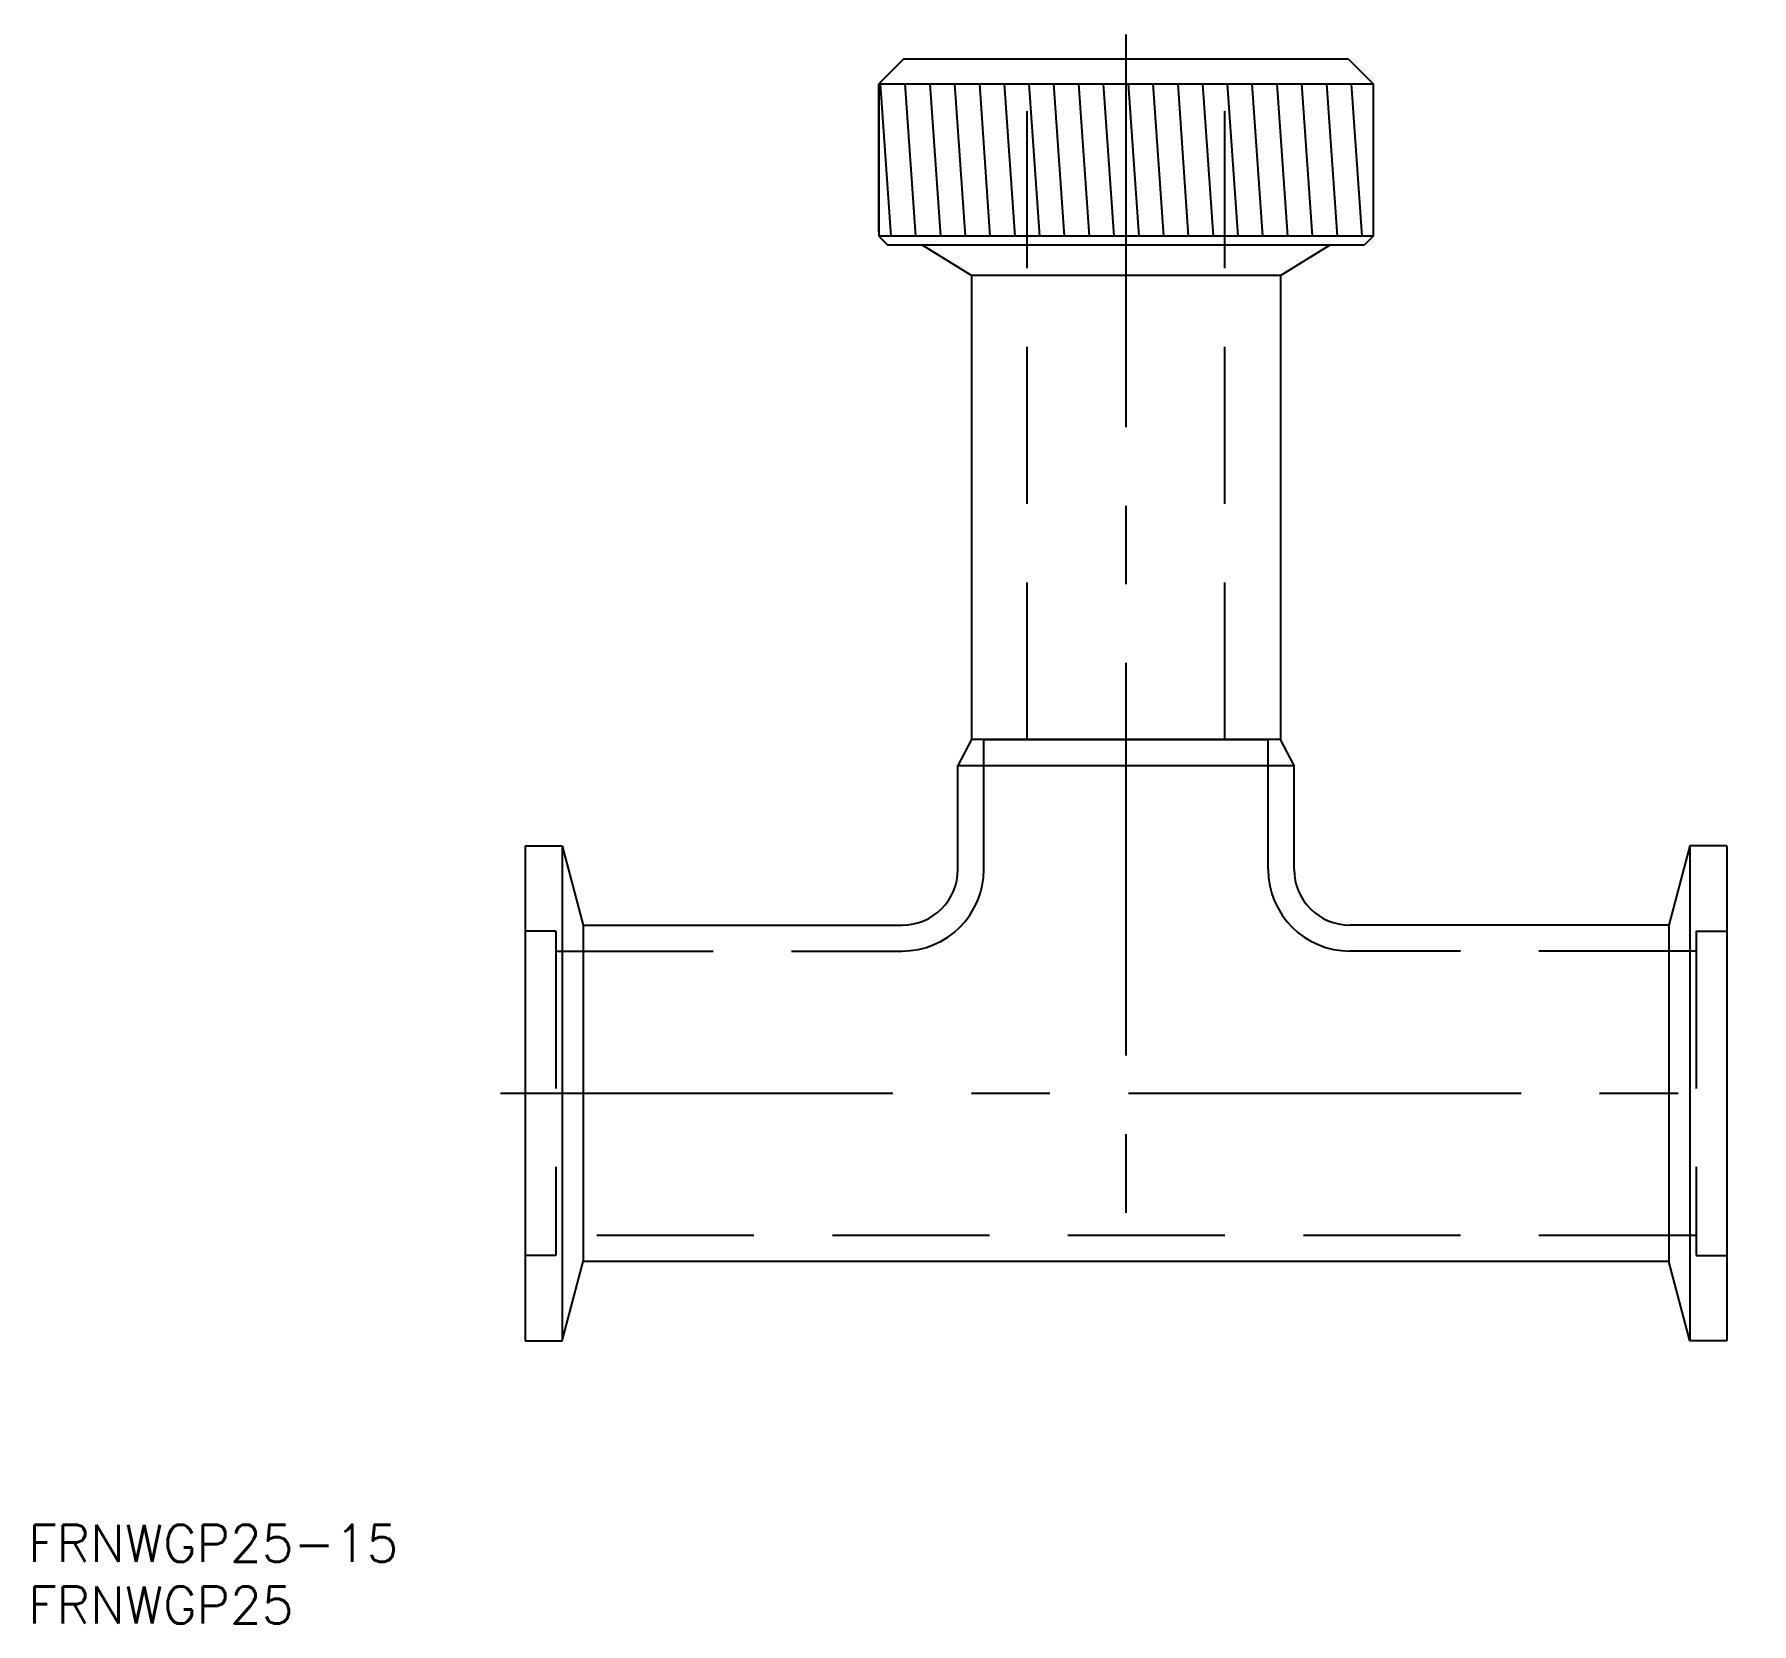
# Model space of a CAD drawing. Extents: x -88 to 51, y -130 to -1.
import ezdxf

# ---------------------------------------------------------------- set-up
doc = ezdxf.new("R2010")
doc.units = 0
doc.linetypes.add('CENTER', pattern=[50.8, 31.75, -6.35, 6.35, -6.35])
doc.linetypes.add('DASHED', pattern=[19.05, 12.7, -6.35])
doc.layers.get('0').update_dxf_attribs({"linetype": 'CONTINUOUS'})
doc.layers.add('CENTER', color=1, linetype='CENTER')
doc.styles.get("Standard").update_dxf_attribs({"font": 'txt.shx', "height": 3, "bigfont": 'bigfont.shx'})

# ---------------------------------------------------------------- blocks, each defined once
blk = doc.blocks.new('*U9')
at = {"color": 7, "linetype": 'CONTINUOUS'}
blk.add_text('FRNWGP25-15', height=3, dxfattribs=at).set_placement((-88.8, -124.63))
blk = doc.blocks.new('*U10')
at = {"color": 7, "linetype": 'CONTINUOUS'}
blk.add_text('FRNWGP25', height=3, dxfattribs=at).set_placement((-88.8, -129.63))

msp = doc.modelspace()

# ---------------------------------------------------------------- linework, layer by layer
at = {"color": 7, "linetype": 'CONTINUOUS'}
for p, q in [((-18, -3.16), (-20, -5.16)), ((18, -3.16), (-18, -3.16)), ((18, -3.16), (20, -5.16)), ((-20, -17.13), (-20, -5.16)), ((-20, -5.16), (-20, -17.46)), ((-20, -5.16), (20, -5.16)), ((-19.88, -5.16), (-19.02, -17.46)), ((-17.88, -5.16), (-17.02, -17.46)), ((-15.87, -5.16), (-15.01, -17.46)), ((-13.87, -5.16), (-13.01, -17.46)), ((-11.86, -5.16), (-11, -17.46)), ((-9.86, -5.16), (-9, -17.46)), ((-7.85, -5.16), (-6.99, -17.46)), ((-5.85, -5.16), (-4.99, -17.46)), ((-3.84, -5.16), (-2.98, -17.46)), ((-1.84, -5.16), (-0.98, -17.46)), ((0.17, -5.16), (1.03, -17.46)), ((2.17, -5.16), (3.03, -17.46)), ((4.18, -5.16), (5.04, -17.46)), ((6.18, -5.16), (7.04, -17.46)), ((8.19, -5.16), (9.05, -17.46)), ((10.19, -5.16), (11.05, -17.46)), ((12.2, -5.16), (13.06, -17.46)), ((14.2, -5.16), (15.06, -17.46)), ((16.21, -5.16), (17.07, -17.46)), ((18.21, -5.16), (19.07, -17.46)), ((20, -5.16), (20, -17.46)), ((-20, -17.46), (-19.3, -18.16)), ((20, -17.46), (-20, -17.46)), ((20, -17.46), (19.3, -18.16)), ((-19.3, -18.16), (19.3, -18.16)), ((-12.5, -20.66), (-16.5, -18.16)), ((12.5, -20.66), (16.5, -18.16)), ((12.5, -20.66), (-12.5, -20.66)), ((-12.5, -20.66), (-12.5, -58.16)), ((12.5, -20.66), (12.5, -58.16)), ((-12.5, -58.16), (-13.6, -60.26)), ((12.5, -58.16), (-12.5, -58.16)), ((-11.5, -58.16), (11.5, -58.16)), ((13.6, -60.26), (12.5, -58.16)), ((-13.6, -68.66), (-13.6, -60.26)), ((-13.6, -60.26), (13.6, -60.26)), ((13.6, -68.66), (13.6, -60.26)), ((-48.6, -66.76), (-48.6, -106.76)), ((-48.6, -66.76), (-45.6, -66.76)), ((-45.6, -66.76), (-45.6, -106.76)), ((-45.6, -66.76), (-43.89, -73.16)), ((45.6, -66.76), (43.89, -73.16)), ((45.6, -66.76), (45.6, -106.76)), ((48.6, -66.76), (45.6, -66.76)), ((48.6, -66.76), (48.6, -106.76)), ((-43.89, -73.16), (-43.89, -100.36)), ((-43.89, -73.16), (-18.1, -73.16)), ((43.89, -73.16), (18.1, -73.16)), ((43.89, -73.16), (43.89, -100.36)), ((-45.6, -106.76), (-43.89, -100.36)), ((43.89, -100.36), (-43.89, -100.36)), ((45.6, -106.76), (43.89, -100.36)), ((-48.6, -106.76), (-45.6, -106.76)), ((48.6, -106.76), (45.6, -106.76))]:
    msp.add_line(p, q, dxfattribs=at)
at = {"color": 3, "linetype": 'DASHED'}
for p, q in [((-8, -58.16), (-8, -3.16)), ((8, -58.16), (8, -3.16)), ((-11.5, -68.66), (-11.5, -58.16)), ((11.5, -68.66), (11.5, -58.16)), ((-46.1, -73.66), (-48.6, -73.66)), ((-46.1, -73.66), (-46.1, -99.86)), ((46.1, -73.66), (46.1, -99.86)), ((46.1, -73.66), (48.6, -73.66)), ((-46.1, -75.26), (-18.1, -75.26)), ((46.1, -75.26), (18.1, -75.26)), ((46.1, -98.26), (-46.1, -98.26)), ((-46.1, -99.86), (-48.6, -99.86)), ((46.1, -99.86), (48.6, -99.86))]:
    msp.add_line(p, q, dxfattribs=at)
at = {"color": 7, "linetype": 'CONTINUOUS'}
for centre, start, end in [((-18.1, -68.66), 270, 0), ((18.1, -68.66), 180, 270)]:
    msp.add_arc(centre, 4.5, start, end, dxfattribs=at)
at = {"color": 3, "linetype": 'DASHED'}
for centre, start, end in [((-18.1, -68.66), 270, 0), ((18.1, -68.66), 180, 270)]:
    msp.add_arc(centre, 6.6, start, end, dxfattribs=at)
at = {"layer": 'CENTER', "color": 1, "linetype": 'CENTER'}
for p, q in [((0, -1.16), (0, -102.36)), ((-50.6, -86.76), (50.6, -86.76))]:
    msp.add_line(p, q, dxfattribs=at)

# ---------------------------------------------------------------- block references
at = {"color": 7, "linetype": 'CONTINUOUS'}
for name in ['*U9', '*U10']:
    msp.add_blockref(name, (0, 0), dxfattribs=at)

doc.saveas('drawing.dxf')
